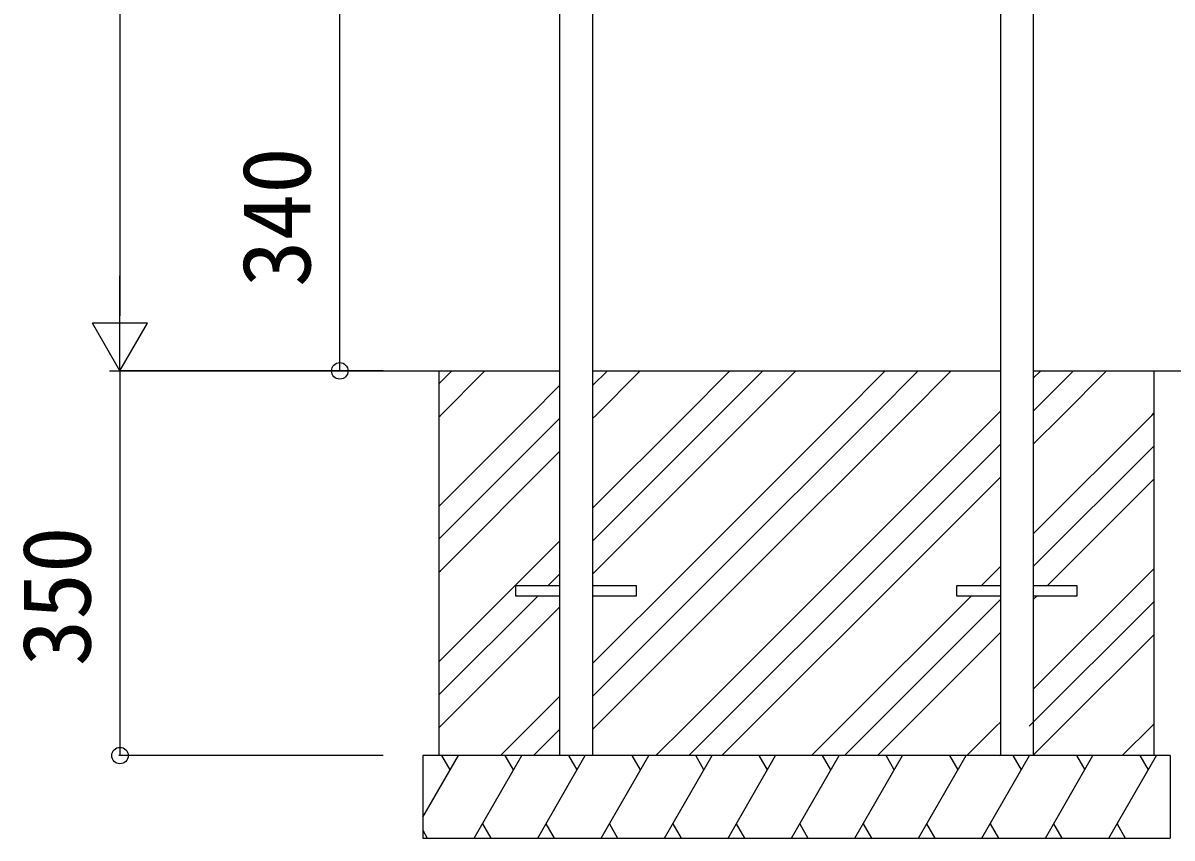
# Model space of a CAD drawing. Units: millimetres, scale not verified. Extents: x -4375 to 4375, y -6490 to 6464.
# Drawn here: x -1613 to -568, y -257 to 485 of the extents above; entities that cross this region are included whole.
import ezdxf
from ezdxf.enums import TextEntityAlignment as Align

# ---------------------------------------------------------------- set-up
doc = ezdxf.new("R2010")
doc.units = ezdxf.units.MM
doc.header["$LTSCALE"] = 30
for name, color, linetype in [('0-2_YKK_13', 4, 'Continuous'), ('0-3_YKK_A1', 4, 'Continuous'), ('0-4_YKK_D', 6, 'Continuous'), ('0-6_YSS_K', 3, 'Continuous')]:
    doc.layers.add(name, color=color, linetype=linetype)
doc.styles.add('ＭＳ ゴシック', font='')
doc.styles.get('ＭＳ ゴシック').set_extended_font_data('MS Gothic')

msp = doc.modelspace()

# ---------------------------------------------------------------- linework, layer by layer
at = {"layer": '0-2_YKK_13'}
for points in [[(-1124.72, -27.37), (-1164.72, -27.37), (-1164.72, -36.37), (-1124.72, -36.37)], [(-1094.72, -36.37), (-1054.72, -36.37), (-1054.72, -27.37), (-1094.72, -27.37)], [(-723.72, -27.37), (-763.72, -27.37), (-763.72, -36.37), (-723.72, -36.37)], [(-693.72, -36.37), (-653.72, -36.37), (-653.72, -27.37), (-693.72, -27.37)]]:
    msp.add_lwpolyline(points, dxfattribs=at)
at = {"layer": '0-3_YKK_A1'}
for p, q in [((-1094.72, 1333.13), (-1094.72, 168.13)), ((-723.72, 1333.13), (-723.72, 168.13)), ((-1124.72, 168.13), (-1124.72, -181.87)), ((-1094.72, 168.13), (-1094.72, -181.87)), ((-723.72, 168.13), (-723.72, -181.87)), ((-693.72, 168.13), (-693.72, -181.87)), ((-1135.38, -27.37), (-1124.72, -16.71)), ((-1094.72, -16.71), (-1091.74, -13.73)), ((-741.12, -27.37), (-727.48, -13.73)), ((-681.12, -27.37), (-667.48, -13.73)), ((-693.72, -39.97), (-690.12, -36.37))]:
    msp.add_line(p, q, dxfattribs=at)
for points in [[(-1094.72, 1333.13), (-1124.72, 1333.13), (-1124.72, 168.13)], [(-723.72, 1333.13), (-693.72, 1333.13), (-693.72, 168.13)]]:
    msp.add_lwpolyline(points, dxfattribs=at)
at = {"layer": '0-4_YKK_D'}
for p, q in [((-1524.72, 1283.13), (-1524.72, 218.13)), ((-1324.72, 168.13), (-1324.72, 508.13)), ((-1524.72, 168.13), (-1524.72, 254.73)), ((-1524.72, 168.13), (-1549.72, 211.43)), ((-1499.72, 211.43), (-1549.72, 211.43)), ((-1524.72, 168.13), (-1499.72, 211.43)), ((-1285.17, 168.13), (-1525.72, 168.13)), ((-1285.17, 168.13), (-1525.72, 168.13)), ((-1524.72, 168.13), (-1524.72, -181.87)), ((-1285.17, 168.13), (-1325.72, 168.13)), ((-1285.17, -181.87), (-1525.72, -181.87))]:
    msp.add_line(p, q, dxfattribs=at)
for centre in [(-1324.72, 168.13), (-1524.72, -181.87)]:
    msp.add_circle(centre, 7.5, dxfattribs=at)
at = {"layer": '0-6_YSS_K'}
for p, q in [((-1534.22, 168.13), (-1124.72, 168.13)), ((-1234.22, 156.63), (-1222.72, 168.13)), ((-1233.16, 127.69), (-1192.72, 168.13)), ((-1094.72, 154.71), (-1081.3, 168.13)), ((-1094.72, 168.13), (-723.72, 168.13)), ((-1094.72, 168.13), (-723.72, 168.13)), ((-1091.74, 127.69), (-1051.3, 168.13)), ((-1010.32, 127.69), (-969.88, 168.13)), ((-980.32, 127.69), (-939.88, 168.13)), ((-950.32, 127.69), (-909.88, 168.13)), ((-868.9, 127.69), (-828.46, 168.13)), ((-838.9, 127.69), (-798.46, 168.13)), ((-808.9, 127.69), (-768.46, 168.13)), ((-693.72, 131.45), (-657.04, 168.13)), ((-693.72, 161.45), (-687.04, 168.13)), ((-693.72, 168.13), (-459.88, 168.13)), ((-667.48, 127.69), (-627.04, 168.13)), ((-1151.74, 127.69), (-1124.72, 154.71)), ((-1234.22, 126.63), (-1233.16, 127.69)), ((-1234.22, 45.21), (-1151.74, 127.69)), ((-1094.72, 13.29), (-980.32, 127.69)), ((-1094.72, 124.71), (-1091.74, 127.69)), ((-1094.72, 43.29), (-1010.32, 127.69)), ((-1091.74, -13.73), (-950.32, 127.69)), ((-1010.32, -13.73), (-868.9, 127.69)), ((-980.32, -13.73), (-838.9, 127.69)), ((-950.32, -13.73), (-808.9, 127.69)), ((-868.9, -13.73), (-727.48, 127.69)), ((-727.48, 127.69), (-723.72, 131.45)), ((-693.72, 20.03), (-586.05, 127.69)), ((-693.72, 101.45), (-667.48, 127.69)), ((-586.05, 127.69), (-584.22, 129.53)), ((-1234.22, 15.21), (-1124.72, 124.71)), ((-1233.16, -13.73), (-1124.72, 94.71)), ((-838.9, -13.73), (-723.72, 101.45)), ((-693.72, -9.97), (-584.22, 99.53)), ((-808.9, -13.73), (-723.72, 71.45)), ((-667.48, -13.73), (-584.22, 69.53)), ((-1151.74, -13.73), (-1124.72, 13.29)), ((-727.48, -13.73), (-723.72, -9.97)), ((-1234.22, -14.79), (-1233.16, -13.73)), ((-1234.22, -96.21), (-1151.74, -13.73)), ((-1094.72, -128.13), (-980.32, -13.73)), ((-1094.72, -98.13), (-1010.32, -13.73)), ((-1091.74, -155.15), (-950.32, -13.73)), ((-1010.32, -155.15), (-868.9, -13.73)), ((-980.32, -155.15), (-838.9, -13.73)), ((-950.32, -155.15), (-808.9, -13.73)), ((-693.72, -121.39), (-586.05, -13.73)), ((-586.05, -13.73), (-584.22, -11.9)), ((-1234.22, -126.21), (-1144.38, -36.37)), ((-868.9, -155.15), (-750.12, -36.37)), ((-838.9, -155.15), (-723.72, -39.97)), ((-1233.16, -155.15), (-1124.72, -46.71)), ((-697.48, -155.15), (-584.22, -41.9)), ((-808.9, -155.15), (-723.72, -69.97)), ((-667.48, -155.15), (-584.22, -71.9)), ((-1151.74, -155.15), (-1124.72, -128.13)), ((-1234.22, -156.21), (-1233.16, -155.15)), ((-1178.46, -181.87), (-1151.74, -155.15)), ((-1094.72, -158.13), (-1091.74, -155.15)), ((-1037.04, -181.87), (-1010.32, -155.15)), ((-1007.04, -181.87), (-980.32, -155.15)), ((-977.04, -181.87), (-950.32, -155.15)), ((-895.62, -181.87), (-868.9, -155.15)), ((-865.62, -181.87), (-838.9, -155.15)), ((-835.62, -181.87), (-808.9, -155.15)), ((-754.2, -181.87), (-727.48, -155.15)), ((-727.48, -155.15), (-723.72, -151.4)), ((-694.2, -181.87), (-667.48, -155.15)), ((-612.77, -181.87), (-586.05, -155.15)), ((-586.05, -155.15), (-584.22, -153.32)), ((-1148.46, -181.87), (-1124.72, -158.13)), ((-569.22, -181.87), (-1249.22, -181.87)), ((-1249.22, -237.93), (-1216.85, -181.87)), ((-1249.22, -181.87), (-1249.22, -256.87)), ((-1224.35, -194.86), (-1231.85, -181.87)), ((-1202.42, -256.87), (-1159.12, -181.87)), ((-1166.62, -194.86), (-1174.12, -181.87)), ((-1144.68, -256.87), (-1101.38, -181.87)), ((-1108.88, -194.86), (-1116.38, -181.87)), ((-1086.95, -256.87), (-1043.65, -181.87)), ((-1051.15, -194.86), (-1058.65, -181.87)), ((-1029.21, -256.87), (-985.91, -181.87)), ((-993.41, -194.86), (-1000.91, -181.87)), ((-971.48, -256.87), (-928.18, -181.87)), ((-935.68, -194.86), (-943.18, -181.87)), ((-913.74, -256.87), (-870.44, -181.87)), ((-877.94, -194.86), (-885.44, -181.87)), ((-856.01, -256.87), (-812.71, -181.87)), ((-820.21, -194.86), (-827.71, -181.87)), ((-798.27, -256.87), (-754.97, -181.87)), ((-769.97, -181.87), (-762.47, -194.86)), ((-740.54, -256.87), (-697.24, -181.87)), ((-724.2, -181.87), (-723.72, -181.4)), ((-712.24, -181.87), (-704.74, -194.86)), ((-682.8, -256.87), (-639.5, -181.87)), ((-654.5, -181.87), (-647, -194.86)), ((-625.07, -256.87), (-581.77, -181.87)), ((-596.77, -181.87), (-589.27, -194.86)), ((-569.22, -181.87), (-569.22, -256.87)), ((-1249.22, -249.83), (-1245.16, -256.87)), ((-1194.92, -243.88), (-1187.42, -256.87)), ((-1137.19, -243.88), (-1129.69, -256.87)), ((-1079.45, -243.88), (-1071.95, -256.87)), ((-1021.71, -243.88), (-1014.22, -256.87)), ((-963.98, -243.88), (-956.48, -256.87)), ((-906.24, -243.88), (-898.74, -256.87)), ((-848.51, -243.88), (-841.01, -256.87)), ((-790.77, -243.88), (-783.28, -256.87)), ((-733.04, -243.88), (-725.54, -256.87)), ((-675.3, -243.88), (-667.81, -256.87)), ((-617.57, -243.88), (-610.07, -256.87)), ((-1249.22, -256.87), (-569.22, -256.87))]:
    msp.add_line(p, q, dxfattribs=at)
msp.add_lwpolyline([(-693.72, 168.13), (-584.22, 168.13), (-584.22, -181.87), (-1234.22, -181.87), (-1234.22, 168.13), (-1124.72, 168.13)], dxfattribs=at)

# ---------------------------------------------------------------- texts
at = {"layer": '0-4_YKK_D', "style": 'ＭＳ ゴシック'}
for s, p in [('340', (-1332.72, 244.44)), ('350', (-1532.72, -100.56))]:
    msp.add_text(s, height=62.32, rotation=90, dxfattribs=at).set_placement(p, align=Align.BOTTOM_LEFT)

doc.saveas('drawing.dxf')
